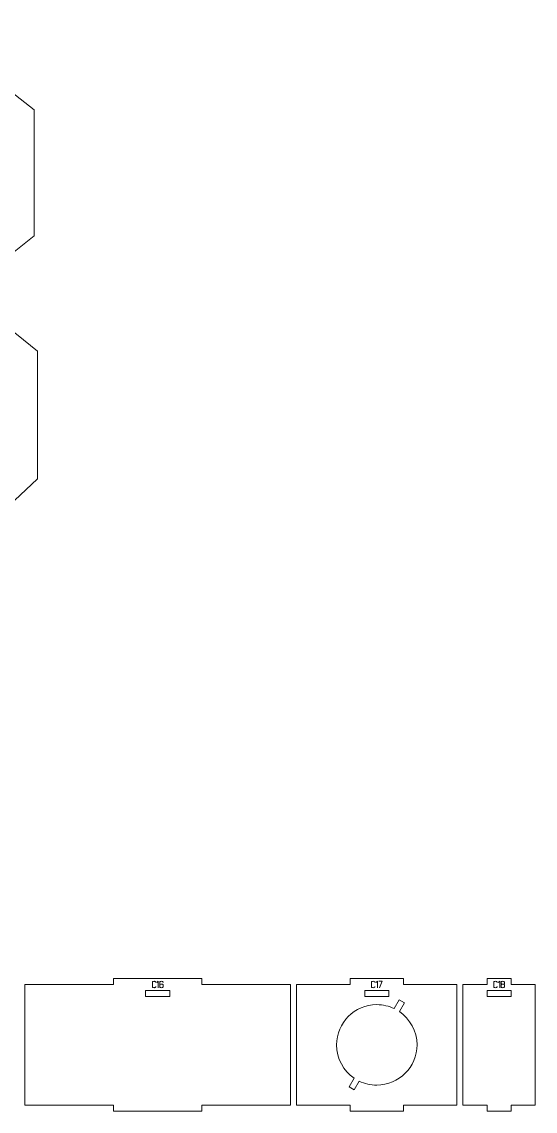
# Model space of a CAD drawing. Header units: centimetres. Extents: x -250 to 250, y -508 to 508.
# Drawn here: x -130.4 to -104.9, y 202.3 to 256.4 of the extents above; entities that cross this region are included whole.
import ezdxf

# ---------------------------------------------------------------- set-up
doc = ezdxf.new("R2010")
doc.units = ezdxf.units.CM
doc.header["$MEASUREMENT"] = 0
doc.layers.add('Capa 1', color=7, linetype='Continuous')

msp = doc.modelspace()

# ---------------------------------------------------------------- linework, layer by layer
at = {"layer": 'Capa 1', "color": 114, "lineweight": 9}
for points, knots in [([(-153.13179, 234.02789), (-153.13179, 234.02789), (-153.13179, 250.75225), (-153.13179, 250.75225), (-153.13179, 250.75225), (-156.47857, 251.6094), (-156.47857, 251.6094), (-156.47857, 251.6094), (-156.47857, 256.43871), (-156.47857, 256.43871), (-156.47857, 256.43871), (-135.37352, 256.43871), (-135.37352, 256.43871), (-135.37352, 256.43871), (-129.80031, 252.0534), (-129.80031, 252.0534), (-129.80031, 252.0534), (-129.80031, 245.79471), (-129.80031, 245.79471), (-129.80031, 245.79471), (-133.28961, 243.01629), (-133.28961, 243.01629), (-133.28961, 243.01629), (-129.62415, 240.06056), (-129.62415, 240.06056), (-129.62415, 240.06056), (-129.62415, 233.70395), (-129.62415, 233.70395), (-129.62415, 233.70395), (-135.2897, 228.38431), (-135.2897, 228.38431), (-135.2897, 228.38431), (-156.47857, 228.38431), (-156.47857, 228.38431), (-156.47857, 228.38431), (-156.47857, 233.17075), (-156.47857, 233.17075), (-156.47857, 233.17075), (-153.13179, 234.02789), (-153.13179, 234.02789)], [0, 0, 0, 0, 0.07692308, 0.07692308, 0.07692308, 0.15384615, 0.15384615, 0.15384615, 0.23076923, 0.23076923, 0.23076923, 0.30769231, 0.30769231, 0.30769231, 0.38461538, 0.38461538, 0.38461538, 0.46153846, 0.46153846, 0.46153846, 0.53846154, 0.53846154, 0.53846154, 0.61538462, 0.61538462, 0.61538462, 0.69230769, 0.69230769, 0.69230769, 0.76923077, 0.76923077, 0.76923077, 0.84615385, 0.84615385, 0.84615385, 0.92307692, 0.92307692, 0.92307692, 1, 1, 1, 1]), ([(-123.75436, 208.46058), (-123.75436, 208.46058), (-123.75436, 208.43811), (-123.75436, 208.43811), (-123.75436, 208.42833), (-123.76231, 208.41992), (-123.77821, 208.41289), (-123.7935, 208.40616), (-123.81306, 208.4028), (-123.83691, 208.4028), (-123.86076, 208.4028), (-123.88048, 208.40616), (-123.89607, 208.41289), (-123.91166, 208.41962), (-123.91946, 208.42802), (-123.91946, 208.43811), (-123.91946, 208.43811), (-123.91946, 208.68393), (-123.91946, 208.68393), (-123.91946, 208.69371), (-123.91166, 208.70197), (-123.89607, 208.70869), (-123.87987, 208.71572), (-123.86015, 208.71924), (-123.83691, 208.71924), (-123.81398, 208.71924), (-123.79441, 208.71572), (-123.77821, 208.70869), (-123.76231, 208.70166), (-123.75436, 208.69341), (-123.75436, 208.68393), (-123.75436, 208.68393), (-123.75436, 208.66146), (-123.75436, 208.66146), (-123.75436, 208.66146), (-123.75436, 208.68393), (-123.75436, 208.68393), (-123.75436, 208.69341), (-123.76231, 208.70166), (-123.77821, 208.70869), (-123.79441, 208.71572), (-123.81398, 208.71924), (-123.83691, 208.71924), (-123.86015, 208.71924), (-123.87987, 208.71572), (-123.89607, 208.70869), (-123.91166, 208.70197), (-123.91946, 208.69371), (-123.91946, 208.68393), (-123.91946, 208.68393), (-123.91946, 208.43811), (-123.91946, 208.43811), (-123.91946, 208.42802), (-123.91166, 208.41962), (-123.89607, 208.41289), (-123.88048, 208.40616), (-123.86076, 208.4028), (-123.83691, 208.4028), (-123.81306, 208.4028), (-123.7935, 208.40616), (-123.77821, 208.41289), (-123.76231, 208.41992), (-123.75436, 208.42833), (-123.75436, 208.43811), (-123.75436, 208.43811), (-123.75436, 208.46058), (-123.75436, 208.46058)], [0, 0, 0, 0, 0.04545455, 0.04545455, 0.04545455, 0.09090909, 0.09090909, 0.09090909, 0.13636364, 0.13636364, 0.13636364, 0.18181818, 0.18181818, 0.18181818, 0.22727273, 0.22727273, 0.22727273, 0.27272727, 0.27272727, 0.27272727, 0.31818182, 0.31818182, 0.31818182, 0.36363636, 0.36363636, 0.36363636, 0.40909091, 0.40909091, 0.40909091, 0.45454545, 0.45454545, 0.45454545, 0.5, 0.5, 0.5, 0.54545455, 0.54545455, 0.54545455, 0.59090909, 0.59090909, 0.59090909, 0.63636364, 0.63636364, 0.63636364, 0.68181818, 0.68181818, 0.68181818, 0.72727273, 0.72727273, 0.72727273, 0.77272727, 0.77272727, 0.77272727, 0.81818182, 0.81818182, 0.81818182, 0.86363636, 0.86363636, 0.86363636, 0.90909091, 0.90909091, 0.90909091, 0.95454545, 0.95454545, 0.95454545, 1, 1, 1, 1]), ([(-123.62366, 208.7197), (-123.62366, 208.7197), (-123.69979, 208.66696), (-123.69979, 208.66696), (-123.69979, 208.66696), (-123.62366, 208.7197), (-123.62366, 208.7197), (-123.62366, 208.7197), (-123.62366, 208.4028), (-123.62366, 208.4028), (-123.62366, 208.4028), (-123.62366, 208.7197), (-123.62366, 208.7197)], [0, 0, 0, 0, 0.25, 0.25, 0.25, 0.5, 0.5, 0.5, 0.75, 0.75, 0.75, 1, 1, 1, 1]), ([(-123.47048, 208.4028), (-123.49402, 208.4028), (-123.51367, 208.40624), (-123.52941, 208.41312), (-123.54516, 208.42), (-123.55303, 208.42833), (-123.55303, 208.43811), (-123.55303, 208.43811), (-123.55303, 208.54497), (-123.55303, 208.54497), (-123.55303, 208.54497), (-123.55303, 208.68393), (-123.55303, 208.68393), (-123.55303, 208.69371), (-123.54516, 208.70204), (-123.52941, 208.70892), (-123.51367, 208.7158), (-123.49402, 208.71924), (-123.47048, 208.71924), (-123.44694, 208.71924), (-123.42729, 208.7158), (-123.41155, 208.70892), (-123.3958, 208.70204), (-123.38793, 208.69371), (-123.38793, 208.68393), (-123.38793, 208.68393), (-123.38793, 208.65825), (-123.38793, 208.65825), (-123.38793, 208.65825), (-123.38793, 208.68393), (-123.38793, 208.68393), (-123.38793, 208.69371), (-123.3958, 208.70204), (-123.41155, 208.70892), (-123.42729, 208.7158), (-123.44694, 208.71924), (-123.47048, 208.71924), (-123.49402, 208.71924), (-123.51367, 208.7158), (-123.52941, 208.70892), (-123.54516, 208.70204), (-123.55303, 208.69371), (-123.55303, 208.68393), (-123.55303, 208.68393), (-123.55303, 208.54497), (-123.55303, 208.54497), (-123.55303, 208.55414), (-123.54348, 208.56232), (-123.52437, 208.5695), (-123.50526, 208.57669), (-123.4873, 208.58028), (-123.47048, 208.58028), (-123.44694, 208.58028), (-123.42729, 208.57684), (-123.41155, 208.56996), (-123.3958, 208.56308), (-123.38793, 208.55475), (-123.38793, 208.54497), (-123.38793, 208.54497), (-123.38793, 208.43811), (-123.38793, 208.43811), (-123.38793, 208.42833), (-123.3958, 208.42), (-123.41155, 208.41312), (-123.42729, 208.40624), (-123.44694, 208.4028), (-123.47048, 208.4028)], [0, 0, 0, 0, 0.04545455, 0.04545455, 0.04545455, 0.09090909, 0.09090909, 0.09090909, 0.13636364, 0.13636364, 0.13636364, 0.18181818, 0.18181818, 0.18181818, 0.22727273, 0.22727273, 0.22727273, 0.27272727, 0.27272727, 0.27272727, 0.31818182, 0.31818182, 0.31818182, 0.36363636, 0.36363636, 0.36363636, 0.40909091, 0.40909091, 0.40909091, 0.45454545, 0.45454545, 0.45454545, 0.5, 0.5, 0.5, 0.54545455, 0.54545455, 0.54545455, 0.59090909, 0.59090909, 0.59090909, 0.63636364, 0.63636364, 0.63636364, 0.68181818, 0.68181818, 0.68181818, 0.72727273, 0.72727273, 0.72727273, 0.77272727, 0.77272727, 0.77272727, 0.81818182, 0.81818182, 0.81818182, 0.86363636, 0.86363636, 0.86363636, 0.90909091, 0.90909091, 0.90909091, 0.95454545, 0.95454545, 0.95454545, 1, 1, 1, 1]), ([(-112.86307, 208.46058), (-112.86307, 208.46058), (-112.86307, 208.43811), (-112.86307, 208.43811), (-112.86307, 208.42833), (-112.87102, 208.41992), (-112.88692, 208.41289), (-112.90221, 208.40616), (-112.92177, 208.4028), (-112.94562, 208.4028), (-112.96947, 208.4028), (-112.98919, 208.40616), (-113.00478, 208.41289), (-113.02037, 208.41962), (-113.02817, 208.42802), (-113.02817, 208.43811), (-113.02817, 208.43811), (-113.02817, 208.68393), (-113.02817, 208.68393), (-113.02817, 208.69371), (-113.02037, 208.70197), (-113.00478, 208.70869), (-112.98858, 208.71572), (-112.96886, 208.71924), (-112.94562, 208.71924), (-112.92269, 208.71924), (-112.90312, 208.71572), (-112.88692, 208.70869), (-112.87102, 208.70166), (-112.86307, 208.69341), (-112.86307, 208.68393), (-112.86307, 208.68393), (-112.86307, 208.66146), (-112.86307, 208.66146), (-112.86307, 208.66146), (-112.86307, 208.68393), (-112.86307, 208.68393), (-112.86307, 208.69341), (-112.87102, 208.70166), (-112.88692, 208.70869), (-112.90312, 208.71572), (-112.92269, 208.71924), (-112.94562, 208.71924), (-112.96886, 208.71924), (-112.98858, 208.71572), (-113.00478, 208.70869), (-113.02037, 208.70197), (-113.02817, 208.69371), (-113.02817, 208.68393), (-113.02817, 208.68393), (-113.02817, 208.43811), (-113.02817, 208.43811), (-113.02817, 208.42802), (-113.02037, 208.41962), (-113.00478, 208.41289), (-112.98919, 208.40616), (-112.96947, 208.4028), (-112.94562, 208.4028), (-112.92177, 208.4028), (-112.90221, 208.40616), (-112.88692, 208.41289), (-112.87102, 208.41992), (-112.86307, 208.42833), (-112.86307, 208.43811), (-112.86307, 208.43811), (-112.86307, 208.46058), (-112.86307, 208.46058)], [0, 0, 0, 0, 0.04545455, 0.04545455, 0.04545455, 0.09090909, 0.09090909, 0.09090909, 0.13636364, 0.13636364, 0.13636364, 0.18181818, 0.18181818, 0.18181818, 0.22727273, 0.22727273, 0.22727273, 0.27272727, 0.27272727, 0.27272727, 0.31818182, 0.31818182, 0.31818182, 0.36363636, 0.36363636, 0.36363636, 0.40909091, 0.40909091, 0.40909091, 0.45454545, 0.45454545, 0.45454545, 0.5, 0.5, 0.5, 0.54545455, 0.54545455, 0.54545455, 0.59090909, 0.59090909, 0.59090909, 0.63636364, 0.63636364, 0.63636364, 0.68181818, 0.68181818, 0.68181818, 0.72727273, 0.72727273, 0.72727273, 0.77272727, 0.77272727, 0.77272727, 0.81818182, 0.81818182, 0.81818182, 0.86363636, 0.86363636, 0.86363636, 0.90909091, 0.90909091, 0.90909091, 0.95454545, 0.95454545, 0.95454545, 1, 1, 1, 1]), ([(-112.73237, 208.7197), (-112.73237, 208.7197), (-112.8085, 208.66696), (-112.8085, 208.66696), (-112.8085, 208.66696), (-112.73237, 208.7197), (-112.73237, 208.7197), (-112.73237, 208.7197), (-112.73237, 208.4028), (-112.73237, 208.4028), (-112.73237, 208.4028), (-112.73237, 208.7197), (-112.73237, 208.7197)], [0, 0, 0, 0, 0.25, 0.25, 0.25, 0.5, 0.5, 0.5, 0.75, 0.75, 0.75, 1, 1, 1, 1]), ([(-112.62322, 208.4028), (-112.62322, 208.4028), (-112.50214, 208.71924), (-112.50214, 208.71924), (-112.50214, 208.71924), (-112.66174, 208.71924), (-112.66174, 208.71924), (-112.66174, 208.71924), (-112.50214, 208.71924), (-112.50214, 208.71924), (-112.50214, 208.71924), (-112.62322, 208.4028), (-112.62322, 208.4028)], [0, 0, 0, 0, 0.25, 0.25, 0.25, 0.5, 0.5, 0.5, 0.75, 0.75, 0.75, 1, 1, 1, 1]), ([(-106.78653, 208.46058), (-106.78653, 208.46058), (-106.78653, 208.43811), (-106.78653, 208.43811), (-106.78653, 208.42833), (-106.79448, 208.41992), (-106.81038, 208.41289), (-106.82567, 208.40616), (-106.84523, 208.4028), (-106.86908, 208.4028), (-106.89293, 208.4028), (-106.91265, 208.40616), (-106.92824, 208.41289), (-106.94383, 208.41962), (-106.95163, 208.42802), (-106.95163, 208.43811), (-106.95163, 208.43811), (-106.95163, 208.68393), (-106.95163, 208.68393), (-106.95163, 208.69371), (-106.94383, 208.70197), (-106.92824, 208.70869), (-106.91204, 208.71572), (-106.89232, 208.71924), (-106.86908, 208.71924), (-106.84615, 208.71924), (-106.82658, 208.71572), (-106.81038, 208.70869), (-106.79448, 208.70166), (-106.78653, 208.69341), (-106.78653, 208.68393), (-106.78653, 208.68393), (-106.78653, 208.66146), (-106.78653, 208.66146), (-106.78653, 208.66146), (-106.78653, 208.68393), (-106.78653, 208.68393), (-106.78653, 208.69341), (-106.79448, 208.70166), (-106.81038, 208.70869), (-106.82658, 208.71572), (-106.84615, 208.71924), (-106.86908, 208.71924), (-106.89232, 208.71924), (-106.91204, 208.71572), (-106.92824, 208.70869), (-106.94383, 208.70197), (-106.95163, 208.69371), (-106.95163, 208.68393), (-106.95163, 208.68393), (-106.95163, 208.43811), (-106.95163, 208.43811), (-106.95163, 208.42802), (-106.94383, 208.41962), (-106.92824, 208.41289), (-106.91265, 208.40616), (-106.89293, 208.4028), (-106.86908, 208.4028), (-106.84523, 208.4028), (-106.82567, 208.40616), (-106.81038, 208.41289), (-106.79448, 208.41992), (-106.78653, 208.42833), (-106.78653, 208.43811), (-106.78653, 208.43811), (-106.78653, 208.46058), (-106.78653, 208.46058)], [0, 0, 0, 0, 0.04545455, 0.04545455, 0.04545455, 0.09090909, 0.09090909, 0.09090909, 0.13636364, 0.13636364, 0.13636364, 0.18181818, 0.18181818, 0.18181818, 0.22727273, 0.22727273, 0.22727273, 0.27272727, 0.27272727, 0.27272727, 0.31818182, 0.31818182, 0.31818182, 0.36363636, 0.36363636, 0.36363636, 0.40909091, 0.40909091, 0.40909091, 0.45454545, 0.45454545, 0.45454545, 0.5, 0.5, 0.5, 0.54545455, 0.54545455, 0.54545455, 0.59090909, 0.59090909, 0.59090909, 0.63636364, 0.63636364, 0.63636364, 0.68181818, 0.68181818, 0.68181818, 0.72727273, 0.72727273, 0.72727273, 0.77272727, 0.77272727, 0.77272727, 0.81818182, 0.81818182, 0.81818182, 0.86363636, 0.86363636, 0.86363636, 0.90909091, 0.90909091, 0.90909091, 0.95454545, 0.95454545, 0.95454545, 1, 1, 1, 1]), ([(-106.65583, 208.7197), (-106.65583, 208.7197), (-106.73196, 208.66696), (-106.73196, 208.66696), (-106.73196, 208.66696), (-106.65583, 208.7197), (-106.65583, 208.7197), (-106.65583, 208.7197), (-106.65583, 208.4028), (-106.65583, 208.4028), (-106.65583, 208.4028), (-106.65583, 208.7197), (-106.65583, 208.7197)], [0, 0, 0, 0, 0.25, 0.25, 0.25, 0.5, 0.5, 0.5, 0.75, 0.75, 0.75, 1, 1, 1, 1]), ([(-106.5852, 208.60963), (-106.5852, 208.60168), (-106.57954, 208.5945), (-106.56823, 208.58808), (-106.55692, 208.58166), (-106.53506, 208.57738), (-106.50265, 208.57524), (-106.47024, 208.57738), (-106.44838, 208.58166), (-106.43707, 208.58808), (-106.42576, 208.5945), (-106.4201, 208.60168), (-106.4201, 208.60963), (-106.4201, 208.60963), (-106.4201, 208.68393), (-106.4201, 208.68393), (-106.4201, 208.69371), (-106.42797, 208.70204), (-106.44372, 208.70892), (-106.45946, 208.7158), (-106.47911, 208.71924), (-106.50265, 208.71924), (-106.52619, 208.71924), (-106.54584, 208.7158), (-106.56158, 208.70892), (-106.57733, 208.70204), (-106.5852, 208.69371), (-106.5852, 208.68393), (-106.5852, 208.68393), (-106.5852, 208.60963), (-106.5852, 208.60963)], [0, 0, 0, 0, 0.1, 0.1, 0.1, 0.2, 0.2, 0.2, 0.3, 0.3, 0.3, 0.4, 0.4, 0.4, 0.5, 0.5, 0.5, 0.6, 0.6, 0.6, 0.7, 0.7, 0.7, 0.8, 0.8, 0.8, 0.9, 0.9, 0.9, 1, 1, 1, 1]), ([(-106.50265, 208.4028), (-106.52619, 208.4028), (-106.54584, 208.40624), (-106.56158, 208.41312), (-106.57733, 208.42), (-106.5852, 208.42833), (-106.5852, 208.43811), (-106.5852, 208.43811), (-106.5852, 208.5413), (-106.5852, 208.5413), (-106.5852, 208.54956), (-106.57954, 208.55674), (-106.56823, 208.56285), (-106.55692, 208.56897), (-106.53506, 208.5731), (-106.50265, 208.57524), (-106.53506, 208.57738), (-106.55692, 208.58166), (-106.56823, 208.58808), (-106.57954, 208.5945), (-106.5852, 208.60168), (-106.5852, 208.60963), (-106.5852, 208.60963), (-106.5852, 208.68393), (-106.5852, 208.68393), (-106.5852, 208.69371), (-106.57733, 208.70204), (-106.56158, 208.70892), (-106.54584, 208.7158), (-106.52619, 208.71924), (-106.50265, 208.71924), (-106.47911, 208.71924), (-106.45946, 208.7158), (-106.44372, 208.70892), (-106.42797, 208.70204), (-106.4201, 208.69371), (-106.4201, 208.68393), (-106.4201, 208.68393), (-106.4201, 208.60963), (-106.4201, 208.60963), (-106.4201, 208.60168), (-106.42576, 208.5945), (-106.43707, 208.58808), (-106.44838, 208.58166), (-106.47024, 208.57738), (-106.50265, 208.57524), (-106.47024, 208.5731), (-106.44838, 208.56897), (-106.43707, 208.56285), (-106.42576, 208.55674), (-106.4201, 208.54956), (-106.4201, 208.5413), (-106.4201, 208.5413), (-106.4201, 208.43811), (-106.4201, 208.43811), (-106.4201, 208.42833), (-106.42797, 208.42), (-106.44372, 208.41312), (-106.45946, 208.40624), (-106.47911, 208.4028), (-106.50265, 208.4028)], [0, 0, 0, 0, 0.05, 0.05, 0.05, 0.1, 0.1, 0.1, 0.15, 0.15, 0.15, 0.2, 0.2, 0.2, 0.25, 0.25, 0.25, 0.3, 0.3, 0.3, 0.35, 0.35, 0.35, 0.4, 0.4, 0.4, 0.45, 0.45, 0.45, 0.5, 0.5, 0.5, 0.55, 0.55, 0.55, 0.6, 0.6, 0.6, 0.65, 0.65, 0.65, 0.7, 0.7, 0.7, 0.75, 0.75, 0.75, 0.8, 0.8, 0.8, 0.85, 0.85, 0.85, 0.9, 0.9, 0.9, 0.95, 0.95, 0.95, 1, 1, 1, 1]), ([(-123.55303, 208.43811), (-123.55303, 208.42833), (-123.54516, 208.42), (-123.52941, 208.41312), (-123.51367, 208.40624), (-123.49402, 208.4028), (-123.47048, 208.4028), (-123.44694, 208.4028), (-123.42729, 208.40624), (-123.41155, 208.41312), (-123.3958, 208.42), (-123.38793, 208.42833), (-123.38793, 208.43811), (-123.38793, 208.43811), (-123.38793, 208.54497), (-123.38793, 208.54497), (-123.38793, 208.55475), (-123.3958, 208.56308), (-123.41155, 208.56996), (-123.42729, 208.57684), (-123.44694, 208.58028), (-123.47048, 208.58028), (-123.4873, 208.58028), (-123.50526, 208.57669), (-123.52437, 208.5695), (-123.54348, 208.56232), (-123.55303, 208.55414), (-123.55303, 208.54497), (-123.55303, 208.54497), (-123.55303, 208.43811), (-123.55303, 208.43811)], [0, 0, 0, 0, 0.1, 0.1, 0.1, 0.2, 0.2, 0.2, 0.3, 0.3, 0.3, 0.4, 0.4, 0.4, 0.5, 0.5, 0.5, 0.6, 0.6, 0.6, 0.7, 0.7, 0.7, 0.8, 0.8, 0.8, 0.9, 0.9, 0.9, 1, 1, 1, 1]), ([(-106.5852, 208.43811), (-106.5852, 208.42833), (-106.57733, 208.42), (-106.56158, 208.41312), (-106.54584, 208.40624), (-106.52619, 208.4028), (-106.50265, 208.4028), (-106.47911, 208.4028), (-106.45946, 208.40624), (-106.44372, 208.41312), (-106.42797, 208.42), (-106.4201, 208.42833), (-106.4201, 208.43811), (-106.4201, 208.43811), (-106.4201, 208.5413), (-106.4201, 208.5413), (-106.4201, 208.54956), (-106.42576, 208.55674), (-106.43707, 208.56285), (-106.44838, 208.56897), (-106.47024, 208.5731), (-106.50265, 208.57524), (-106.53506, 208.5731), (-106.55692, 208.56897), (-106.56823, 208.56285), (-106.57954, 208.55674), (-106.5852, 208.54956), (-106.5852, 208.5413), (-106.5852, 208.5413), (-106.5852, 208.43811), (-106.5852, 208.43811)], [0, 0, 0, 0, 0.1, 0.1, 0.1, 0.2, 0.2, 0.2, 0.3, 0.3, 0.3, 0.4, 0.4, 0.4, 0.5, 0.5, 0.5, 0.6, 0.6, 0.6, 0.7, 0.7, 0.7, 0.8, 0.8, 0.8, 0.9, 0.9, 0.9, 1, 1, 1, 1])]:
    msp.add_open_spline(points, degree=3, knots=knots, dxfattribs=at)
at = {"layer": 'Capa 1', "color": 240, "lineweight": 9}
for points, knots in [([(-130.25792, 208.56), (-130.25792, 208.56), (-130.25792, 202.56), (-130.25792, 202.56), (-130.25792, 202.56), (-125.8551, 202.56), (-125.8551, 202.56), (-125.8551, 202.56), (-125.8551, 202.26), (-125.8551, 202.26), (-125.8551, 202.26), (-121.45228, 202.26), (-121.45228, 202.26), (-121.45228, 202.26), (-121.45228, 202.56), (-121.45228, 202.56), (-121.45228, 202.56), (-117.04946, 202.56), (-117.04946, 202.56), (-117.04946, 202.56), (-117.04946, 208.56), (-117.04946, 208.56), (-117.04946, 208.56), (-121.45228, 208.56), (-121.45228, 208.56), (-121.45228, 208.56), (-121.45228, 208.86), (-121.45228, 208.86), (-121.45228, 208.86), (-125.8551, 208.86), (-125.8551, 208.86), (-125.8551, 208.86), (-125.8551, 208.56), (-125.8551, 208.56), (-125.8551, 208.56), (-130.25792, 208.56), (-130.25792, 208.56)], [0, 0, 0, 0, 0.08333333, 0.08333333, 0.08333333, 0.16666667, 0.16666667, 0.16666667, 0.25, 0.25, 0.25, 0.33333333, 0.33333333, 0.33333333, 0.41666667, 0.41666667, 0.41666667, 0.5, 0.5, 0.5, 0.58333333, 0.58333333, 0.58333333, 0.66666667, 0.66666667, 0.66666667, 0.75, 0.75, 0.75, 0.83333333, 0.83333333, 0.83333333, 0.91666667, 0.91666667, 0.91666667, 1, 1, 1, 1]), ([(-116.74946, 208.56), (-116.74946, 208.56), (-116.74946, 202.56), (-116.74946, 202.56), (-116.74946, 202.56), (-114.09325, 202.56), (-114.09325, 202.56), (-114.09325, 202.56), (-114.09325, 202.26), (-114.09325, 202.26), (-114.09325, 202.26), (-111.43705, 202.26), (-111.43705, 202.26), (-111.43705, 202.26), (-111.43705, 202.56), (-111.43705, 202.56), (-111.43705, 202.56), (-108.78084, 202.56), (-108.78084, 202.56), (-108.78084, 202.56), (-108.78084, 208.56), (-108.78084, 208.56), (-108.78084, 208.56), (-111.43705, 208.56), (-111.43705, 208.56), (-111.43705, 208.56), (-111.43705, 208.86), (-111.43705, 208.86), (-111.43705, 208.86), (-114.09325, 208.86), (-114.09325, 208.86), (-114.09325, 208.86), (-114.09325, 208.56), (-114.09325, 208.56), (-114.09325, 208.56), (-116.74946, 208.56), (-116.74946, 208.56)], [0, 0, 0, 0, 0.08333333, 0.08333333, 0.08333333, 0.16666667, 0.16666667, 0.16666667, 0.25, 0.25, 0.25, 0.33333333, 0.33333333, 0.33333333, 0.41666667, 0.41666667, 0.41666667, 0.5, 0.5, 0.5, 0.58333333, 0.58333333, 0.58333333, 0.66666667, 0.66666667, 0.66666667, 0.75, 0.75, 0.75, 0.83333333, 0.83333333, 0.83333333, 0.91666667, 0.91666667, 0.91666667, 1, 1, 1, 1]), ([(-108.48084, 208.56), (-108.48084, 208.56), (-108.48084, 202.56), (-108.48084, 202.56), (-108.48084, 202.56), (-107.28419, 202.56), (-107.28419, 202.56), (-107.28419, 202.56), (-107.28419, 202.26), (-107.28419, 202.26), (-107.28419, 202.26), (-106.08753, 202.26), (-106.08753, 202.26), (-106.08753, 202.26), (-106.08753, 202.56), (-106.08753, 202.56), (-106.08753, 202.56), (-104.89088, 202.56), (-104.89088, 202.56), (-104.89088, 202.56), (-104.89088, 208.56), (-104.89088, 208.56), (-104.89088, 208.56), (-106.08753, 208.56), (-106.08753, 208.56), (-106.08753, 208.56), (-106.08753, 208.86), (-106.08753, 208.86), (-106.08753, 208.86), (-107.28419, 208.86), (-107.28419, 208.86), (-107.28419, 208.86), (-107.28419, 208.56), (-107.28419, 208.56), (-107.28419, 208.56), (-108.48084, 208.56), (-108.48084, 208.56)], [0, 0, 0, 0, 0.08333333, 0.08333333, 0.08333333, 0.16666667, 0.16666667, 0.16666667, 0.25, 0.25, 0.25, 0.33333333, 0.33333333, 0.33333333, 0.41666667, 0.41666667, 0.41666667, 0.5, 0.5, 0.5, 0.58333333, 0.58333333, 0.58333333, 0.66666667, 0.66666667, 0.66666667, 0.75, 0.75, 0.75, 0.83333333, 0.83333333, 0.83333333, 0.91666667, 0.91666667, 0.91666667, 1, 1, 1, 1]), ([(-124.25369, 208.26001), (-124.25369, 208.26001), (-123.05369, 208.26001), (-123.05369, 208.26001), (-123.05369, 208.26001), (-123.05369, 207.96001), (-123.05369, 207.96001), (-123.05369, 207.96001), (-124.25369, 207.96001), (-124.25369, 207.96001), (-124.25369, 207.96001), (-124.25369, 208.26001), (-124.25369, 208.26001)], [0, 0, 0, 0, 0.25, 0.25, 0.25, 0.5, 0.5, 0.5, 0.75, 0.75, 0.75, 1, 1, 1, 1]), ([(-113.36515, 208.26001), (-113.36515, 208.26001), (-112.16515, 208.26001), (-112.16515, 208.26001), (-112.16515, 208.26001), (-112.16515, 207.96001), (-112.16515, 207.96001), (-112.16515, 207.96001), (-113.36515, 207.96001), (-113.36515, 207.96001), (-113.36515, 207.96001), (-113.36515, 208.26001), (-113.36515, 208.26001)], [0, 0, 0, 0, 0.25, 0.25, 0.25, 0.5, 0.5, 0.5, 0.75, 0.75, 0.75, 1, 1, 1, 1]), ([(-107.28586, 208.26001), (-107.28586, 208.26001), (-106.08586, 208.26001), (-106.08586, 208.26001), (-106.08586, 208.26001), (-106.08586, 207.96001), (-106.08586, 207.96001), (-106.08586, 207.96001), (-107.28586, 207.96001), (-107.28586, 207.96001), (-107.28586, 207.96001), (-107.28586, 208.26001), (-107.28586, 208.26001)], [0, 0, 0, 0, 0.25, 0.25, 0.25, 0.5, 0.5, 0.5, 0.75, 0.75, 0.75, 1, 1, 1, 1]), ([(-112.76515, 207.56), (-112.45432, 207.56), (-112.16006, 207.48909), (-111.89764, 207.36257), (-111.89764, 207.36257), (-111.64505, 207.80006), (-111.64505, 207.80006), (-111.64505, 207.80006), (-111.38525, 207.65006), (-111.38525, 207.65006), (-111.38525, 207.65006), (-111.63802, 207.21225), (-111.63802, 207.21225), (-111.11106, 206.85207), (-110.76515, 206.24647), (-110.76515, 205.56), (-110.76515, 204.45543), (-111.66058, 203.56), (-112.76515, 203.56), (-113.07598, 203.56), (-113.37026, 203.63089), (-113.63266, 203.75743), (-113.63266, 203.75743), (-113.88525, 203.31994), (-113.88525, 203.31994), (-113.88525, 203.31994), (-114.14505, 203.46994), (-114.14505, 203.46994), (-114.14505, 203.46994), (-113.89228, 203.90775), (-113.89228, 203.90775), (-114.41924, 204.26793), (-114.76515, 204.87353), (-114.76515, 205.56), (-114.76515, 206.66457), (-113.86972, 207.56), (-112.76515, 207.56)], [0, 0, 0, 0, 0.08333333, 0.08333333, 0.08333333, 0.16666667, 0.16666667, 0.16666667, 0.25, 0.25, 0.25, 0.33333333, 0.33333333, 0.33333333, 0.41666667, 0.41666667, 0.41666667, 0.5, 0.5, 0.5, 0.58333333, 0.58333333, 0.58333333, 0.66666667, 0.66666667, 0.66666667, 0.75, 0.75, 0.75, 0.83333333, 0.83333333, 0.83333333, 0.91666667, 0.91666667, 0.91666667, 1, 1, 1, 1])]:
    msp.add_open_spline(points, degree=3, knots=knots, dxfattribs=at)

doc.saveas('drawing.dxf')
